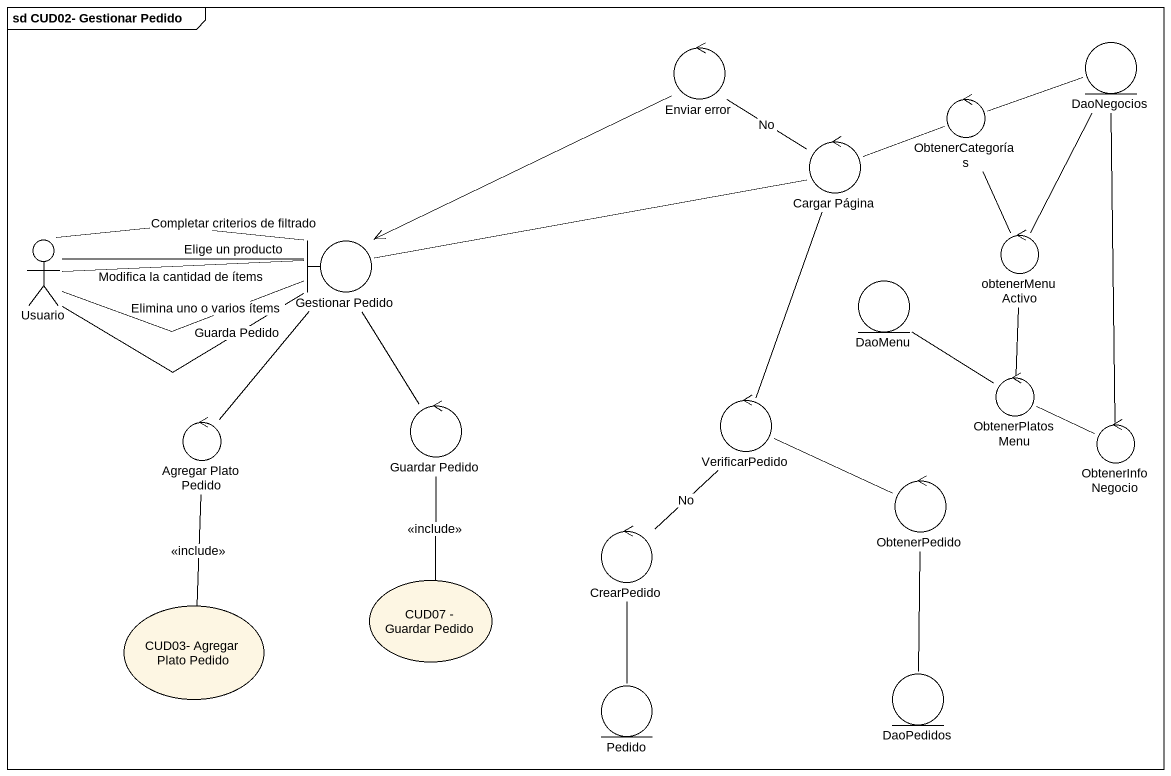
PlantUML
@startuml
mainframe sd CUD02- Gestionar Pedido
control "Enviar error" as Enviar_error
entity DaoNegocios
control ObtenerCategorías
control "Cargar Página" as Cargar_Página
actor Usuario
boundary "Gestionar Pedido" as Gestionar_Pedido
control obtenerMenuActivo
entity DaoMenu
control "Agregar Plato Pedido" as Agregar_Plato_Pedido
control "Guardar Pedido" as Guardar_Pedido
control VerificarPedido
control ObtenerPlatosMenu
control ObtenerInfoNegocio
control ObtenerPedido
usecase "CUD07 - Guardar Pedido" as CUD07_Guardar_Pedido
control CrearPedido
usecase "CUD03- Agregar Plato Pedido" as CUD03_Agregar_Plato_Pedido
entity Pedido
entity DaoPedidos
Enviar_error --> Gestionar_Pedido
ObtenerCategorías -right- DaoNegocios
ObtenerCategorías -- obtenerMenuActivo
Cargar_Página -up- Enviar_error : No
Cargar_Página -right- ObtenerCategorías
Cargar_Página -- VerificarPedido
Usuario -right- Gestionar_Pedido : Completar criterios de filtrado
Usuario -right- Gestionar_Pedido : Elige un producto
Usuario -right- Gestionar_Pedido : Modifica la cantidad de ítems
Usuario -right- Gestionar_Pedido : Elimina uno o varios ítems
Usuario -right- Gestionar_Pedido : Guarda Pedido
Gestionar_Pedido -right- Cargar_Página
Gestionar_Pedido -- Agregar_Plato_Pedido
Gestionar_Pedido -- Guardar_Pedido
obtenerMenuActivo -up- DaoNegocios
obtenerMenuActivo -- ObtenerPlatosMenu
Agregar_Plato_Pedido -- CUD03_Agregar_Plato_Pedido : <<include>>
Guardar_Pedido -- CUD07_Guardar_Pedido : <<include>>
VerificarPedido -right- ObtenerPedido
VerificarPedido -- CrearPedido : No
ObtenerPlatosMenu -left- DaoMenu
ObtenerPlatosMenu -right- ObtenerInfoNegocio
ObtenerInfoNegocio -up- DaoNegocios
ObtenerPedido -- DaoPedidos
CrearPedido -- Pedido
@enduml
